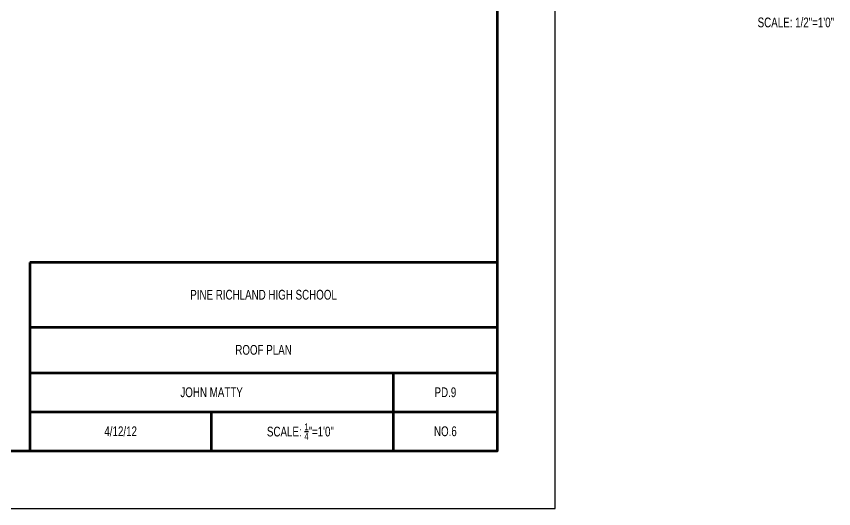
# Model space of a CAD drawing. Header units: inches. Extents: x 43 to 7578, y 1297 to 3809.
# Drawn here: x 5307 to 5816, y 1297 to 1604 of the extents above; entities that cross this region are included whole.
import ezdxf

# ---------------------------------------------------------------- set-up
doc = ezdxf.new("R2010")
doc.units = ezdxf.units.IN
doc.header["$LTSCALE"] = 0.5
doc.header["$MEASUREMENT"] = 0
doc.styles.get("Standard").update_dxf_attribs({"font": 'romans.shx', "width": 0.75})

msp = doc.modelspace()

# ---------------------------------------------------------------- linework, layer by layer
at = {"lineweight": 70}
for p, q in [((5606.48196, 1450.49889), (5314.88196, 1450.49889)), ((5314.88196, 1450.49889), (5314.88196, 1333.21089)), ((5314.88196, 1410.32289), (5606.48196, 1410.32289)), ((5314.88196, 1381.81089), (5606.48196, 1381.81089)), ((5541.68196, 1357.51089), (5541.68196, 1381.81089)), ((5314.88196, 1357.51089), (5606.48196, 1357.51089)), ((5428.28196, 1333.21089), (5428.28196, 1357.51089)), ((5541.68196, 1333.21089), (5541.68196, 1357.51089))]:
    msp.add_line(p, q, dxfattribs=at)
msp.add_lwpolyline([(3914.48196, 2449.21089), (3914.48196, 1297.21089), (5642.48196, 1297.21089), (5642.48196, 2449.21089)], close=True)
msp.add_lwpolyline([(3950.48196, 2413.21089), (3950.48196, 1333.21089), (5606.48196, 1333.21089), (5606.48196, 2413.21089)], close=True, dxfattribs=at)

# ---------------------------------------------------------------- texts
at = {"color": 7, "char_height": 6.075, "attachment_point": 5}
for s, width, insert in [('\\A1;{\\fCityBlueprint|b0|i0|c2|p2;SCALE: 1/2"=1\'0"}', 93.0033619, (5792.6358, 1600.00342)), ('{\\fCityBlueprint|b0|i0|c2|p2;PINE RICHLAND HIGH SCHOOL}', 125.360318, (5460.68196, 1430.41089)), ('{\\fCityBlueprint|b0|i0|c2|p2;ROOF PLAN}', 115.9333292, (5460.68196, 1396.06689)), ('{\\fCityBlueprint|b0|i0|c2|p2;JOHN MATTY}', 58.5197, (5428.28196, 1369.66089)), ('{\\fCityBlueprint|b0|i0|c2|p2;PD.9}', 0.2333352, (5574.08196, 1369.66089)), ('{\\fCityBlueprint|b0|i0|c2|p2;4/12/12}', 0.3315574, (5371.58196, 1345.36089)), ('\\A1;{\\fCityBlueprint|b0|i0|c2|p2;SCALE: \\H0.7x;\\S1/4;\\H1.4286x;"=1\'0"}', 76.2026687, (5483.67583, 1345.20826)), ('{\\fCityBlueprint|b0|i0|c2|p2;NO.6}', 0.2333352, (5574.08196, 1345.36089))]:
    msp.add_mtext_dynamic_manual_height_columns(s, width=width, gutter_width=1, heights=[0], dxfattribs=dict(at, insert=insert))

doc.saveas('drawing.dxf')
